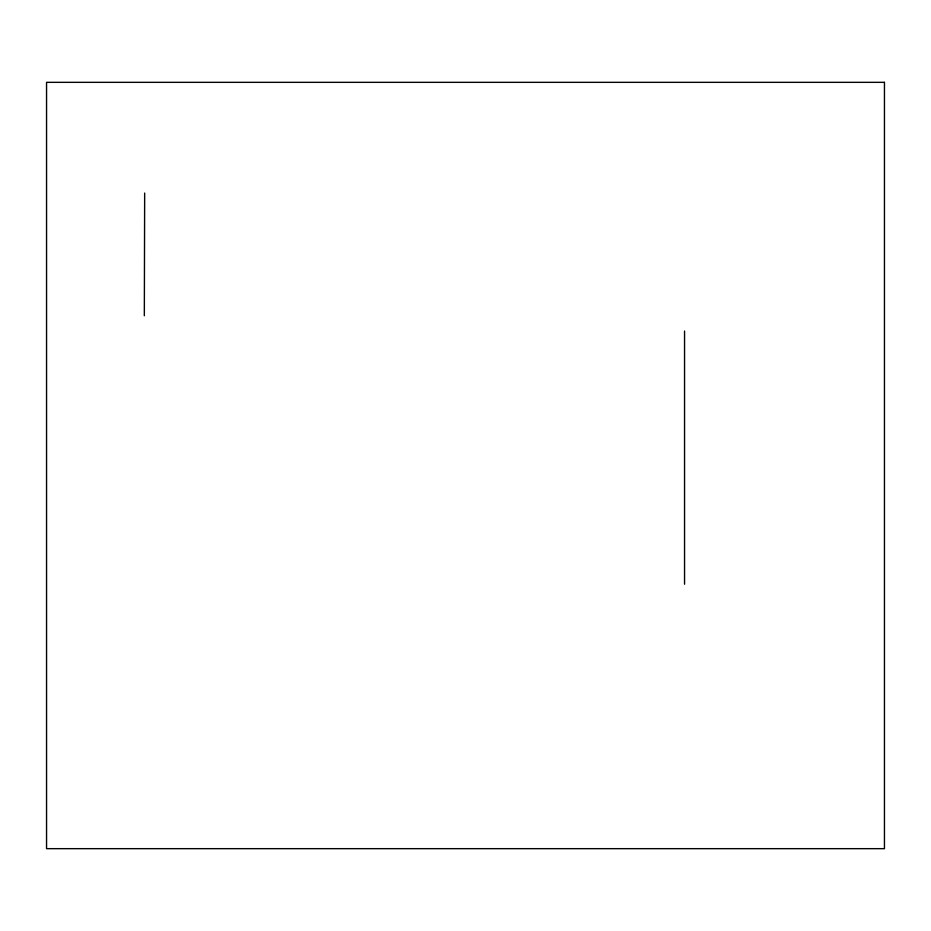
<?xml version="1.0" encoding="UTF-8"?>
<svg xmlns="http://www.w3.org/2000/svg" width="931" height="931" viewBox="0 0 931 931"><rect width="100%" height="100%" fill="white"/><g stroke="black" fill="none" stroke-linecap="round" stroke-linejoin="round"><path stroke-width="1.4" d="M144.328 315.76L144.666 193.066M684.553 331.04L684.553 584.214M884.45 82.335L46.55 82.335L46.55 848.665L884.45 848.665L884.45 82.335"/></g></svg>
